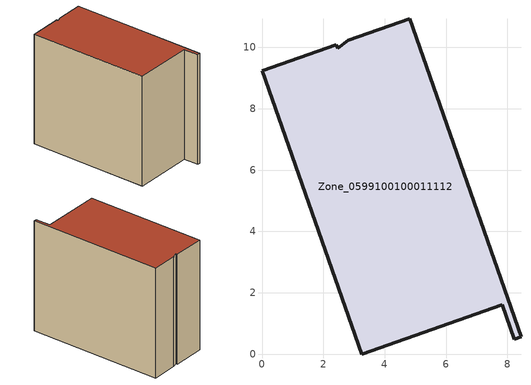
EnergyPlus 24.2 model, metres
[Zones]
Zone_0599100100011112
 floor ground (C_G): 2.47,9.97 2.82,10.23 4.81,10.93 8.44,0.56 8.23,0.48 7.83,1.61 3.25,0 0,9.23 2.41,10.08 z0
 wall outside (C_F): 4.81,10.93 2.82,10.23 2.47,9.97 2.41,10.08 0,9.23 3.25,0 7.83,1.61 8.23,0.48 8.44,0.56 4.81,10.93 z0:9.04
 roof outside (C_R): 2.82,10.23 2.47,9.97 2.41,10.08 0,9.23 3.25,0 7.83,1.61 8.23,0.48 8.44,0.56 4.81,10.93 z9.04
[BUILDING]
Pand.0599100100011112: North Axis=0; Terrain=City; Loads Convergence Tolerance Value=0.04; Temperature Convergence Tolerance Value=0.4; Solar Distribution=FullExterior; Maximum Number of Warmup Days=25; Minimum Number of Warmup Days=1
[Site:Location]
Rotterdam.The.Hague.AP_ZH_NLD Design_Conditions: Latitude=51.96; Longitude=4.45; Time Zone=1; Elevation=-4.5
[SITE:GROUNDTEMPERATURE:BUILDINGSURFACE]
18, 18, 18, 18, 18, 18, 18, 18, 18, 18, 18, 18
[MATERIAL] Thermal Absorptance=0.9; Solar Absorptance=0.7; Visible Absorptance=0.7
Name | Roughness | Thickness | Conductivity | Density | Specific Heat
G.TI.2015-2018 | MediumSmooth | 0.15 | 0.0428571 | 540 | 1210
F.TI.2015-2018 | Rough | 0.3 | 0.0666667 | 1920 | 840
R.TI.2015-2018 | MediumRough | 0.2 | 0.0333333 | 1500 | 1000
[CONSTRUCTION]
C_G: G.TI.2015-2018
C_F: F.TI.2015-2018
C_R: R.TI.2015-2018
[ZONE]
Zone_0599100100011112: Type=1; Multiplier=1; Ceiling Height=Autocalculate; Volume=Autocalculate; Floor Area=autocalculate; Part of Total Floor Area=Yes
[ZONEINFILTRATION:DESIGNFLOWRATE]
Infil_Zone_0599100100011112: Zone or ZoneList or Space or SpaceList=Zone_0599100100011112; Schedule=AlwaysOn; Design Flow Rate Calculation Method=Flow/Area; Flow Rate per Floor Area=0.0015; Constant Term Coefficient=1; Temperature Term Coefficient=0; Velocity Term Coefficient=0; Velocity Squared Term Coefficient=0
[HVACTEMPLATE:ZONE:IDEALLOADSAIRSYSTEM]
Zone_0599100100011112: Maximum Heating Supply Air Temperature=50; Minimum Cooling Supply Air Temperature=13; Maximum Heating Supply Air Humidity Ratio=0.0156; Minimum Cooling Supply Air Humidity Ratio=0.0077; Heating Limit=NoLimit; Cooling Limit=NoLimit; Dehumidification Control Type=ConstantSensibleHeatRatio; Cooling Sensible Heat Ratio=0.7; Dehumidification Setpoint=60; Humidification Control Type=None; Humidification Setpoint=30; Outdoor Air Method=None; Outdoor Air Flow Rate per Person=0.00944; Outdoor Air Flow Rate per Zone Floor Area=0; Outdoor Air Flow Rate per Zone=0; Demand Controlled Ventilation Type=None; Outdoor Air Economizer Type=NoEconomizer; Heat Recovery Type=None; Sensible Heat Recovery Effectiveness=0.7; Latent Heat Recovery Effectiveness=0.65
[ZONECONTROL:THERMOSTAT]
ThermostatControl_Zone_0599100100011112: Zone or ZoneList=Zone_0599100100011112; Control Type Schedule=DualSetpointControlType; Control 1=Thermostat_Zone_0599100100011112; Temperature Difference Between Cutout And Setpoint=0
[THERMOSTATSETPOINT:DUALSETPOINT]
Thermostat_Zone_0599100100011112: Heating Setpoint Temperature Schedule=HeatingSetpoint_Zone_0599100100011112; Cooling Setpoint Temperature Schedule=CoolingSetpoint_Zone_0599100100011112
[SCHEDULE:COMPACT]
HeatingSetpoint_Zone_0599100100011112: Through: 12/31, For: AllDays, Until: 24:00, 21
CoolingSetpoint_Zone_0599100100011112: Through: 12/31, For: AllDays, Until: 24:00, 24
DualSetpointControlType: Through: 12/31, For: AllDays, Until: 24:00, 4
AlwaysOn: Through: 12/31, For: AllDays, Until: 24:00, 1
